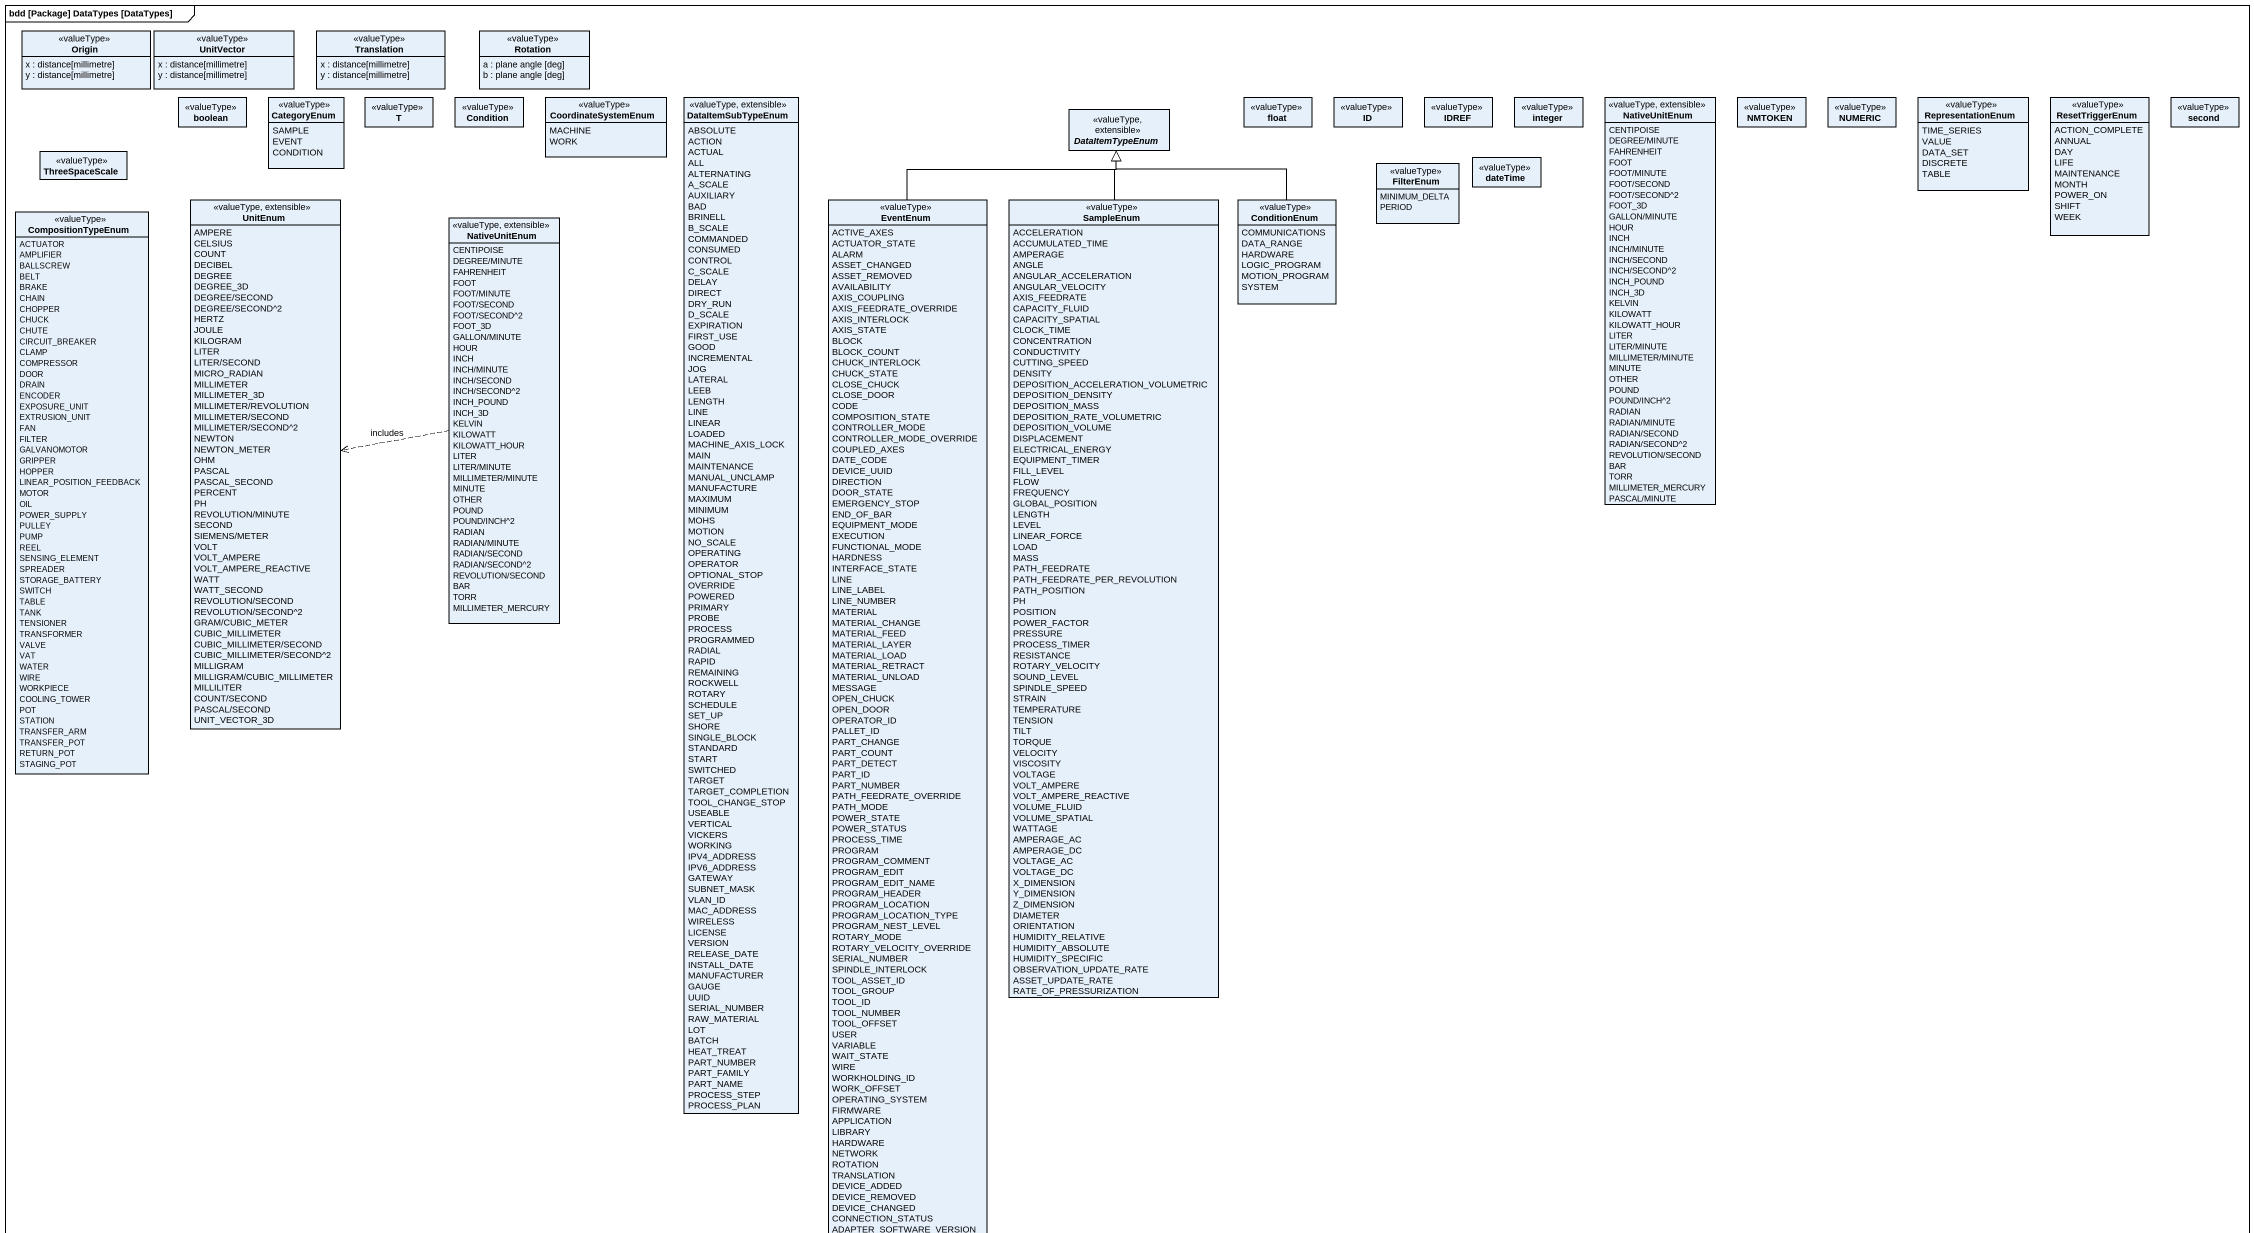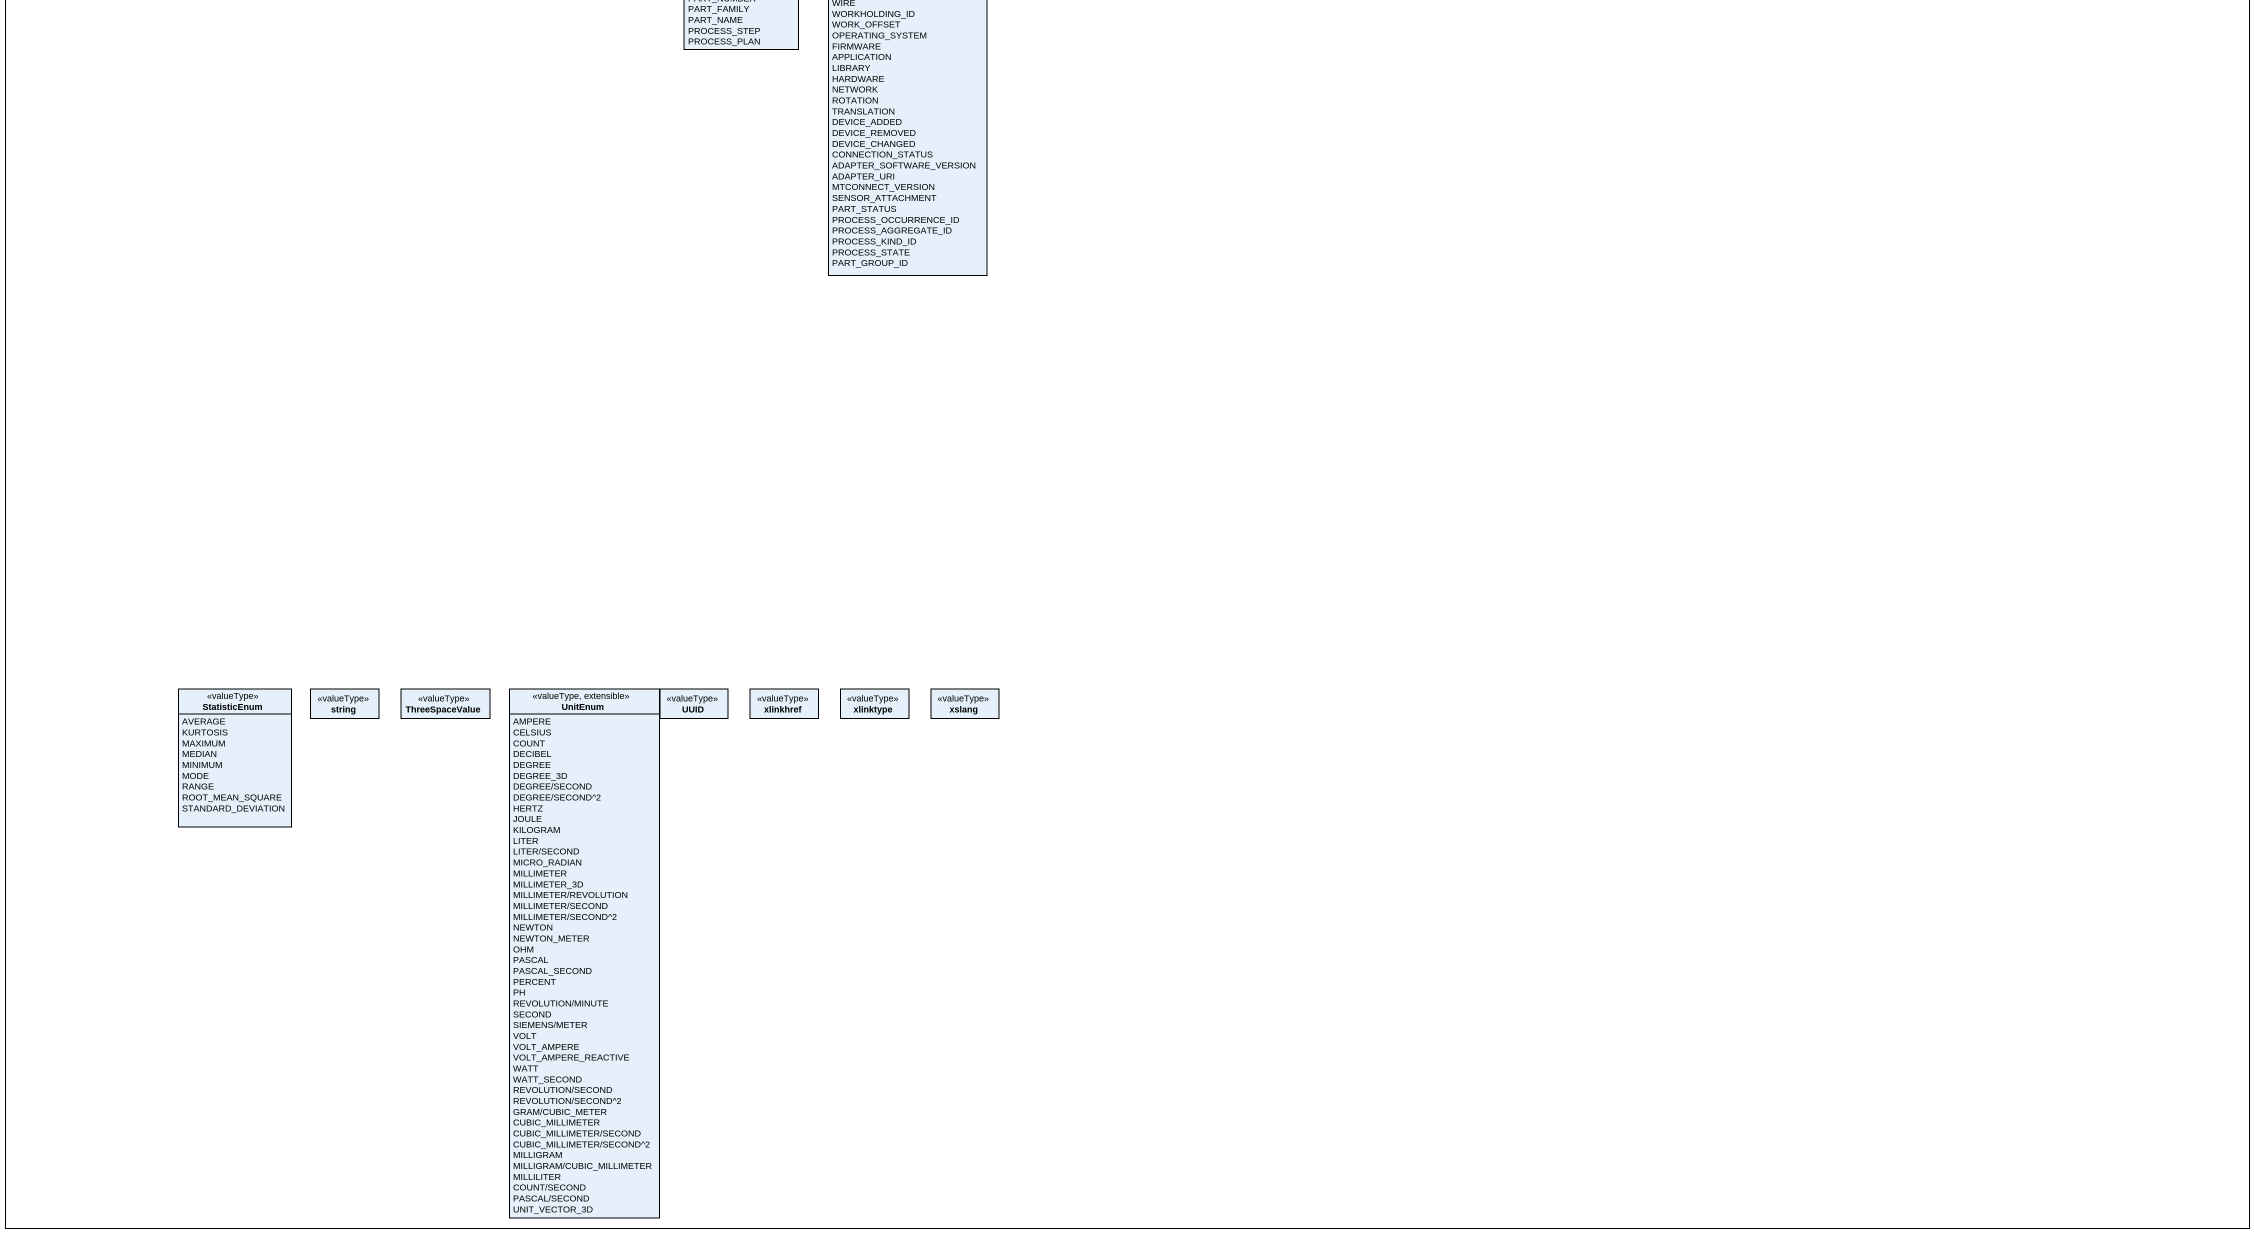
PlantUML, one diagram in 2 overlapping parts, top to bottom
@startuml
mainframe bdd [Package] DataTypes [DataTypes]
hide circle
hide empty members
class Origin <<valueType>> {
  x : distance[millimetre]
  y : distance[millimetre]
}
class UnitVector <<valueType>> {
  x : distance[millimetre]
  y : distance[millimetre]
}
class Translation <<valueType>> {
  x : distance[millimetre]
  y : distance[millimetre]
}
class Rotation <<valueType>> {
  a : plane angle [deg]
  b : plane angle [deg]
}
class boolean <<valueType>>
enum CategoryEnum <<valueType>> {
  SAMPLE
  EVENT
  CONDITION
}
class T <<valueType>>
class Condition <<valueType>>
enum CoordinateSystemEnum <<valueType>> {
  MACHINE
  WORK
}
enum DataItemSubTypeEnum <<valueType, extensible>> {
  ABSOLUTE
  ACTION
  ACTUAL
  ALL
  ALTERNATING
  A_SCALE
  AUXILIARY
  BAD
  BRINELL
  B_SCALE
  COMMANDED
  CONSUMED
  CONTROL
  C_SCALE
  DELAY
  DIRECT
  DRY_RUN
  D_SCALE
  EXPIRATION
  FIRST_USE
  GOOD
  INCREMENTAL
  JOG
  LATERAL
  LEEB
  LENGTH
  LINE
  LINEAR
  LOADED
  MACHINE_AXIS_LOCK
  MAIN
  MAINTENANCE
  MANUAL_UNCLAMP
  MANUFACTURE
  MAXIMUM
  MINIMUM
  MOHS
  MOTION
  NO_SCALE
  OPERATING
  OPERATOR
  OPTIONAL_STOP
  OVERRIDE
  POWERED
  PRIMARY
  PROBE
  PROCESS
  PROGRAMMED
  RADIAL
  RAPID
  REMAINING
  ROCKWELL
  ROTARY
  SCHEDULE
  SET_UP
  SHORE
  SINGLE_BLOCK
  STANDARD
  START
  SWITCHED
  TARGET
  TARGET_COMPLETION
  TOOL_CHANGE_STOP
  USEABLE
  VERTICAL
  VICKERS
  WORKING
  IPV4_ADDRESS
  IPV6_ADDRESS
  GATEWAY
  SUBNET_MASK
  VLAN_ID
  MAC_ADDRESS
  WIRELESS
  LICENSE
  VERSION
  RELEASE_DATE
  INSTALL_DATE
  MANUFACTURER
  GAUGE
  UUID
  SERIAL_NUMBER
  RAW_MATERIAL
  LOT
  BATCH
  HEAT_TREAT
  PART_NUMBER
  PART_FAMILY
  PART_NAME
  PROCESS_STEP
  PROCESS_PLAN
}
class float <<valueType>>
class ID <<valueType>>
class IDREF <<valueType>>
class integer <<valueType>>
enum NativeUnitEnum <<valueType, extensible>> {
  CENTIPOISE
  DEGREE/MINUTE
  FAHRENHEIT
  FOOT
  FOOT/MINUTE
  FOOT/SECOND
  FOOT/SECOND^2
  FOOT_3D
  GALLON/MINUTE
  HOUR
  INCH
  INCH/MINUTE
  INCH/SECOND
  INCH/SECOND^2
  INCH_POUND
  INCH_3D
  KELVIN
  KILOWATT
  KILOWATT_HOUR
  LITER
  LITER/MINUTE
  MILLIMETER/MINUTE
  MINUTE
  OTHER
  POUND
  POUND/INCH^2
  RADIAN
  RADIAN/MINUTE
  RADIAN/SECOND
  RADIAN/SECOND^2
  REVOLUTION/SECOND
  BAR
  TORR
  MILLIMETER_MERCURY
  PASCAL/MINUTE
}
class NMTOKEN <<valueType>>
class NUMERIC <<valueType>>
enum RepresentationEnum <<valueType>> {
  TIME_SERIES
  VALUE
  DATA_SET
  DISCRETE
  TABLE
}
enum ResetTriggerEnum <<valueType>> {
  ACTION_COMPLETE
  ANNUAL
  DAY
  LIFE
  MAINTENANCE
  MONTH
  POWER_ON
  SHIFT
  WEEK
}
class second <<valueType>>
enum DataItemTypeEnum <<valueType, extensible>>
class ThreeSpaceScale <<valueType>>
enum FilterEnum <<valueType>> {
  MINIMUM_DELTA
  PERIOD
}
class dateTime <<valueType>>
enum CompositionTypeEnum <<valueType>> {
  ACTUATOR
  AMPLIFIER
  BALLSCREW
  BELT
  BRAKE
  CHAIN
  CHOPPER
  CHUCK
  CHUTE
  CIRCUIT_BREAKER
  CLAMP
  COMPRESSOR
  DOOR
  DRAIN
  ENCODER
  EXPOSURE_UNIT
  EXTRUSION_UNIT
  FAN
  FILTER
  GALVANOMOTOR
  GRIPPER
  HOPPER
  LINEAR_POSITION_FEEDBACK
  MOTOR
  OIL
  POWER_SUPPLY
  PULLEY
  PUMP
  REEL
  SENSING_ELEMENT
  SPREADER
  STORAGE_BATTERY
  SWITCH
  TABLE
  TANK
  TENSIONER
  TRANSFORMER
  VALVE
  VAT
  WATER
  WIRE
  WORKPIECE
  COOLING_TOWER
  POT
  STATION
  TRANSFER_ARM
  TRANSFER_POT
  RETURN_POT
  STAGING_POT
}
enum UnitEnum <<valueType, extensible>> {
  AMPERE
  CELSIUS
  COUNT
  DECIBEL
  DEGREE
  DEGREE_3D
  DEGREE/SECOND
  DEGREE/SECOND^2
  HERTZ
  JOULE
  KILOGRAM
  LITER
  LITER/SECOND
  MICRO_RADIAN
  MILLIMETER
  MILLIMETER_3D
  MILLIMETER/REVOLUTION
  MILLIMETER/SECOND
  MILLIMETER/SECOND^2
  NEWTON
  NEWTON_METER
  OHM
  PASCAL
  PASCAL_SECOND
  PERCENT
  PH
  REVOLUTION/MINUTE
  SECOND
  SIEMENS/METER
  VOLT
  VOLT_AMPERE
  VOLT_AMPERE_REACTIVE
  WATT
  WATT_SECOND
  REVOLUTION/SECOND
  REVOLUTION/SECOND^2
  GRAM/CUBIC_METER
  CUBIC_MILLIMETER
  CUBIC_MILLIMETER/SECOND
  CUBIC_MILLIMETER/SECOND^2
  MILLIGRAM
  MILLIGRAM/CUBIC_MILLIMETER
  MILLILITER
  COUNT/SECOND
  PASCAL/SECOND
  UNIT_VECTOR_3D
}
enum EventEnum <<valueType>> {
  ACTIVE_AXES
  ACTUATOR_STATE
  ALARM
  ASSET_CHANGED
  ASSET_REMOVED
  AVAILABILITY
  AXIS_COUPLING
  AXIS_FEEDRATE_OVERRIDE
  AXIS_INTERLOCK
  AXIS_STATE
  BLOCK
  BLOCK_COUNT
  CHUCK_INTERLOCK
  CHUCK_STATE
  CLOSE_CHUCK
  CLOSE_DOOR
  CODE
  COMPOSITION_STATE
  CONTROLLER_MODE
  CONTROLLER_MODE_OVERRIDE
  COUPLED_AXES
  DATE_CODE
  DEVICE_UUID
  DIRECTION
  DOOR_STATE
  EMERGENCY_STOP
  END_OF_BAR
  EQUIPMENT_MODE
  EXECUTION
  FUNCTIONAL_MODE
  HARDNESS
  INTERFACE_STATE
  LINE
  LINE_LABEL
  LINE_NUMBER
  MATERIAL
  MATERIAL_CHANGE
  MATERIAL_FEED
  MATERIAL_LAYER
  MATERIAL_LOAD
  MATERIAL_RETRACT
  MATERIAL_UNLOAD
  MESSAGE
  OPEN_CHUCK
  OPEN_DOOR
  OPERATOR_ID
  PALLET_ID
  PART_CHANGE
  PART_COUNT
  PART_DETECT
  PART_ID
  PART_NUMBER
  PATH_FEEDRATE_OVERRIDE
  PATH_MODE
  POWER_STATE
  POWER_STATUS
  PROCESS_TIME
  PROGRAM
  PROGRAM_COMMENT
  PROGRAM_EDIT
  PROGRAM_EDIT_NAME
  PROGRAM_HEADER
  PROGRAM_LOCATION
  PROGRAM_LOCATION_TYPE
  PROGRAM_NEST_LEVEL
  ROTARY_MODE
  ROTARY_VELOCITY_OVERRIDE
  SERIAL_NUMBER
  SPINDLE_INTERLOCK
  TOOL_ASSET_ID
  TOOL_GROUP
  TOOL_ID
  TOOL_NUMBER
  TOOL_OFFSET
  USER
  VARIABLE
  WAIT_STATE
  WIRE
  WORKHOLDING_ID
  WORK_OFFSET
  OPERATING_SYSTEM
  FIRMWARE
  APPLICATION
  LIBRARY
  HARDWARE
  NETWORK
  ROTATION
  TRANSLATION
  DEVICE_ADDED
  DEVICE_REMOVED
  DEVICE_CHANGED
  CONNECTION_STATUS
  ADAPTER_SOFTWARE_VERSION
  ADAPTER_URI
  MTCONNECT_VERSION
  SENSOR_ATTACHMENT
  PART_STATUS
  PROCESS_OCCURRENCE_ID
  PROCESS_AGGREGATE_ID
  PROCESS_KIND_ID
  PROCESS_STATE
  PART_GROUP_ID
}
enum SampleEnum <<valueType>> {
  ACCELERATION
  ACCUMULATED_TIME
  AMPERAGE
  ANGLE
  ANGULAR_ACCELERATION
  ANGULAR_VELOCITY
  AXIS_FEEDRATE
  CAPACITY_FLUID
  CAPACITY_SPATIAL
  CLOCK_TIME
  CONCENTRATION
  CONDUCTIVITY
  CUTTING_SPEED
  DENSITY
  DEPOSITION_ACCELERATION_VOLUMETRIC
  DEPOSITION_DENSITY
  DEPOSITION_MASS
  DEPOSITION_RATE_VOLUMETRIC
  DEPOSITION_VOLUME
  DISPLACEMENT
  ELECTRICAL_ENERGY
  EQUIPMENT_TIMER
  FILL_LEVEL
  FLOW
  FREQUENCY
  GLOBAL_POSITION
  LENGTH
  LEVEL
  LINEAR_FORCE
  LOAD
  MASS
  PATH_FEEDRATE
  PATH_FEEDRATE_PER_REVOLUTION
  PATH_POSITION
  PH
  POSITION
  POWER_FACTOR
  PRESSURE
  PROCESS_TIMER
  RESISTANCE
  ROTARY_VELOCITY
  SOUND_LEVEL
  SPINDLE_SPEED
  STRAIN
  TEMPERATURE
  TENSION
  TILT
  TORQUE
  VELOCITY
  VISCOSITY
  VOLTAGE
  VOLT_AMPERE
  VOLT_AMPERE_REACTIVE
  VOLUME_FLUID
  VOLUME_SPATIAL
  WATTAGE
  AMPERAGE_AC
  AMPERAGE_DC
  VOLTAGE_AC
  VOLTAGE_DC
  X_DIMENSION
  Y_DIMENSION
  Z_DIMENSION
  DIAMETER
  ORIENTATION
  HUMIDITY_RELATIVE
  HUMIDITY_ABSOLUTE
  HUMIDITY_SPECIFIC
  OBSERVATION_UPDATE_RATE
  ASSET_UPDATE_RATE
  RATE_OF_PRESSURIZATION
}
enum ConditionEnum <<valueType>> {
  COMMUNICATIONS
  DATA_RANGE
  HARDWARE
  LOGIC_PROGRAM
  MOTION_PROGRAM
  SYSTEM
}
enum "NativeUnitEnum" as NativeUnitEnum_2 <<valueType, extensible>> {
  CENTIPOISE
  DEGREE/MINUTE
  FAHRENHEIT
  FOOT
  FOOT/MINUTE
  FOOT/SECOND
  FOOT/SECOND^2
  FOOT_3D
  GALLON/MINUTE
  HOUR
  INCH
  INCH/MINUTE
  INCH/SECOND
  INCH/SECOND^2
  INCH_POUND
  INCH_3D
  KELVIN
  KILOWATT
  KILOWATT_HOUR
  LITER
  LITER/MINUTE
  MILLIMETER/MINUTE
  MINUTE
  OTHER
  POUND
  POUND/INCH^2
  RADIAN
  RADIAN/MINUTE
  RADIAN/SECOND
  RADIAN/SECOND^2
  REVOLUTION/SECOND
  BAR
  TORR
  MILLIMETER_MERCURY
}
enum StatisticEnum <<valueType>> {
  AVERAGE
  KURTOSIS
  MAXIMUM
  MEDIAN
  MINIMUM
  MODE
  RANGE
  ROOT_MEAN_SQUARE
  STANDARD_DEVIATION
}
class string <<valueType>>
class ThreeSpaceValue <<valueType>>
enum "UnitEnum" as UnitEnum_2 <<valueType, extensible>> {
  AMPERE
  CELSIUS
  COUNT
  DECIBEL
  DEGREE
  DEGREE_3D
  DEGREE/SECOND
  DEGREE/SECOND^2
  HERTZ
  JOULE
  KILOGRAM
  LITER
  LITER/SECOND
  MICRO_RADIAN
  MILLIMETER
  MILLIMETER_3D
  MILLIMETER/REVOLUTION
  MILLIMETER/SECOND
  MILLIMETER/SECOND^2
  NEWTON
  NEWTON_METER
  OHM
  PASCAL
  PASCAL_SECOND
  PERCENT
  PH
  REVOLUTION/MINUTE
  SECOND
  SIEMENS/METER
  VOLT
  VOLT_AMPERE
  VOLT_AMPERE_REACTIVE
  WATT
  WATT_SECOND
  REVOLUTION/SECOND
  REVOLUTION/SECOND^2
  GRAM/CUBIC_METER
  CUBIC_MILLIMETER
  CUBIC_MILLIMETER/SECOND
  CUBIC_MILLIMETER/SECOND^2
  MILLIGRAM
  MILLIGRAM/CUBIC_MILLIMETER
  MILLILITER
  COUNT/SECOND
  PASCAL/SECOND
  UNIT_VECTOR_3D
}
class UUID <<valueType>>
class xlinkhref <<valueType>>
class xlinktype <<valueType>>
class xslang <<valueType>>
EventEnum -up-|> DataItemTypeEnum
SampleEnum -up-|> DataItemTypeEnum
ConditionEnum -up-|> DataItemTypeEnum
NativeUnitEnum_2 .left.> UnitEnum : includes
@enduml
